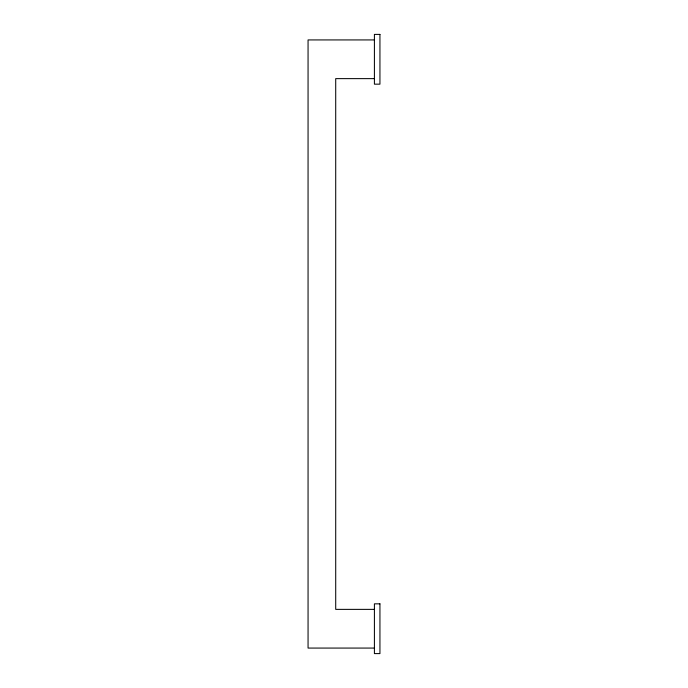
<?xml version="1.0" encoding="UTF-8"?>
<svg xmlns="http://www.w3.org/2000/svg" width="688" height="688" viewBox="0 0 688 688"><rect width="100%" height="100%" fill="white"/><g stroke="black" fill="none" stroke-linecap="round" stroke-linejoin="round"><path stroke-width="1.03" d="M374.41 39.93L308.061 39.93L308.061 648.07L374.41 648.07M374.41 78.63L335.71 78.63L335.71 609.37L374.41 609.37M379.939 34.4L374.41 34.4L374.41 84.16L379.939 84.16L379.939 34.4M379.939 603.84L374.41 603.84L374.41 653.6L379.939 653.6L379.939 603.84"/></g></svg>
